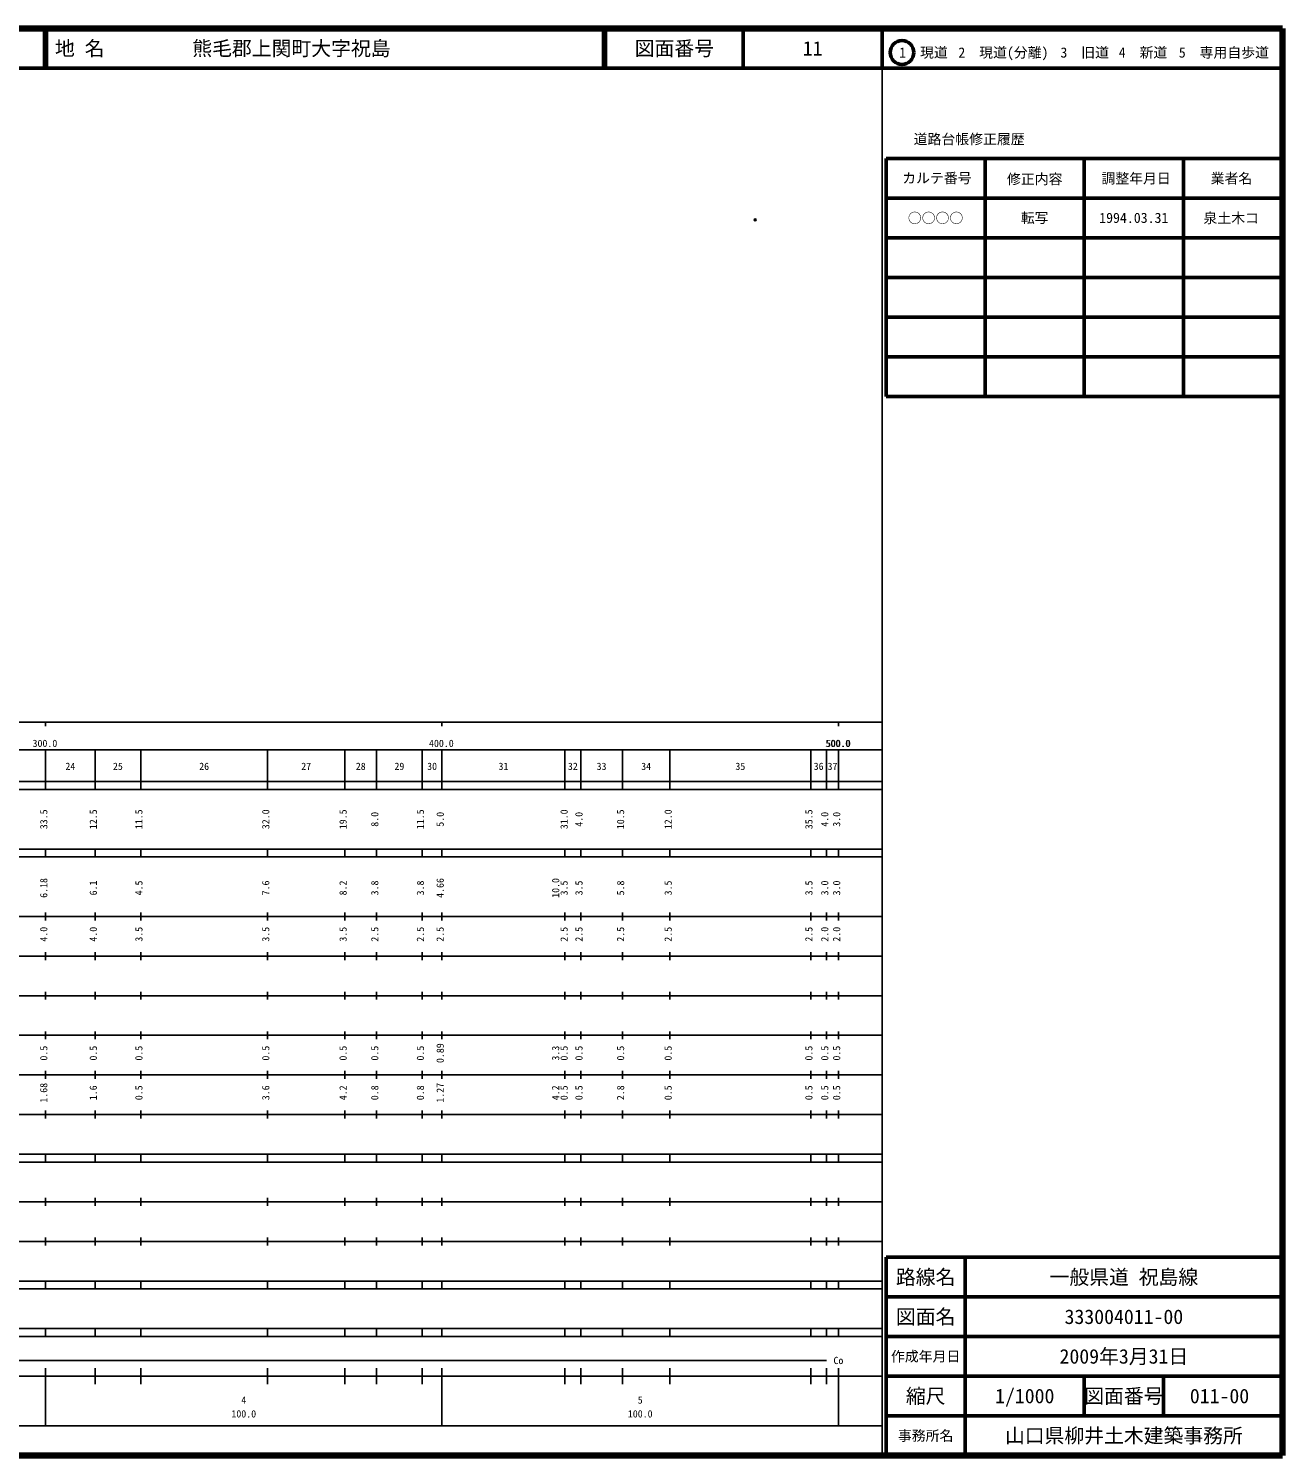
# Model space of a CAD drawing. Units: millimetres on the paper. Extents: x 40 to 680, y 20 to 380.
# Drawn here: x 363.7 to 680, y 20 to 380 of the extents above; entities that cross this region are included whole.
import ezdxf
from ezdxf.enums import TextEntityAlignment as Align

# ---------------------------------------------------------------- set-up
doc = ezdxf.new("R2010")
doc.units = ezdxf.units.MM
doc.header["$PDMODE"] = 32
doc.header["$PDSIZE"] = 0.5
doc.layers.add('M-OTRS', color=6, linetype='Continuous')
doc.layers.add('M-TTL-TXT', color=7, linetype='Continuous')
for name, color, linetype, lineweight in [('M-TTL', 2, 'Continuous', 140), ('M-TTL-BAND', 7, 'Continuous', 25), ('M-TTL-FRAM', 2, 'Continuous', 50), ('M-TTL-LINE', 7, 'Continuous', 50)]:
    doc.layers.add(name, color=color, linetype=linetype, lineweight=lineweight)
doc.styles.add('ＭＳ ゴシック', font='')
doc.styles.get('ＭＳ ゴシック').set_extended_font_data('MS Gothic')

msp = doc.modelspace()

# ---------------------------------------------------------------- linework, layer by layer
at = {"layer": 'M-OTRS'}
msp.add_point((547.01, 331.712), dxfattribs=at)
at = {"layer": 'M-TTL'}
for p, q in [((680, 380), (40, 380)), ((680, 20), (680, 380)), ((40, 20), (680, 20))]:
    msp.add_line(p, q, dxfattribs=at)
at = {"layer": 'M-TTL-BAND'}
for p, q in [((579, 20), (579, 370)), ((40, 205), (579, 205)), ((368, 205), (368, 204)), ((468, 205), (468, 204)), ((568, 205), (568, 204)), ((68, 198), (579, 198)), ((368, 188), (368, 198)), ((380.5, 188), (380.5, 198)), ((392, 188), (392, 198)), ((424, 188), (424, 198)), ((443.5, 188), (443.5, 198)), ((451.5, 188), (451.5, 198)), ((463, 188), (463, 198)), ((468, 188), (468, 198)), ((499, 188), (499, 198)), ((503, 188), (503, 198)), ((513.5, 188), (513.5, 198)), ((525.5, 188), (525.5, 198)), ((561, 188), (561, 198)), ((565, 188), (565, 198)), ((568, 188), (568, 198)), ((40, 190), (579, 190)), ((40, 188), (579, 188)), ((40, 173), (579, 173)), ((368, 171), (368, 173)), ((380.5, 171), (380.5, 173)), ((392, 171), (392, 173)), ((424, 171), (424, 173)), ((443.5, 171), (443.5, 173)), ((451.5, 171), (451.5, 173)), ((463, 171), (463, 173)), ((468, 171), (468, 173)), ((499, 171), (499, 173)), ((503, 171), (503, 173)), ((513.5, 171), (513.5, 173)), ((525.5, 171), (525.5, 173)), ((561, 171), (561, 173)), ((565, 171), (565, 173)), ((568, 171), (568, 173)), ((40, 171), (579, 171)), ((40, 156), (579, 156)), ((368, 155), (368, 157)), ((380.5, 155), (380.5, 157)), ((392, 155), (392, 157)), ((424, 155), (424, 157)), ((443.5, 155), (443.5, 157)), ((451.5, 155), (451.5, 157)), ((463, 155), (463, 157)), ((468, 155), (468, 157)), ((499, 155), (499, 157)), ((503, 155), (503, 157)), ((513.5, 155), (513.5, 157)), ((525.5, 155), (525.5, 157)), ((561, 155), (561, 157)), ((565, 155), (565, 157)), ((568, 155), (568, 157)), ((46, 146), (579, 146)), ((368, 145), (368, 147)), ((380.5, 145), (380.5, 147)), ((392, 145), (392, 147)), ((424, 145), (424, 147)), ((443.5, 145), (443.5, 147)), ((451.5, 145), (451.5, 147)), ((463, 145), (463, 147)), ((468, 145), (468, 147)), ((499, 145), (499, 147)), ((503, 145), (503, 147)), ((513.5, 145), (513.5, 147)), ((525.5, 145), (525.5, 147)), ((561, 145), (561, 147)), ((565, 145), (565, 147)), ((568, 145), (568, 147)), ((368, 135), (368, 137)), ((380.5, 135), (380.5, 137)), ((392, 135), (392, 137)), ((424, 135), (424, 137)), ((443.5, 135), (443.5, 137)), ((451.5, 135), (451.5, 137)), ((463, 135), (463, 137)), ((468, 135), (468, 137)), ((499, 135), (499, 137)), ((503, 135), (503, 137)), ((513.5, 135), (513.5, 137)), ((525.5, 135), (525.5, 137)), ((561, 135), (561, 137)), ((565, 135), (565, 137)), ((568, 135), (568, 137)), ((52, 136), (579, 136)), ((46, 126), (579, 126)), ((368, 125), (368, 127)), ((380.5, 125), (380.5, 127)), ((392, 125), (392, 127)), ((424, 125), (424, 127)), ((443.5, 125), (443.5, 127)), ((451.5, 125), (451.5, 127)), ((463, 125), (463, 127)), ((468, 125), (468, 127)), ((499, 125), (499, 127)), ((503, 125), (503, 127)), ((513.5, 125), (513.5, 127)), ((525.5, 125), (525.5, 127)), ((561, 125), (561, 127)), ((565, 125), (565, 127)), ((568, 125), (568, 127)), ((52, 116), (579, 116)), ((368, 115), (368, 117)), ((380.5, 115), (380.5, 117)), ((392, 115), (392, 117)), ((424, 115), (424, 117)), ((443.5, 115), (443.5, 117)), ((451.5, 115), (451.5, 117)), ((463, 115), (463, 117)), ((468, 115), (468, 117)), ((499, 115), (499, 117)), ((503, 115), (503, 117)), ((513.5, 115), (513.5, 117)), ((525.5, 115), (525.5, 117)), ((561, 115), (561, 117)), ((565, 115), (565, 117)), ((568, 115), (568, 117)), ((46, 106), (579, 106)), ((368, 105), (368, 107)), ((380.5, 105), (380.5, 107)), ((392, 105), (392, 107)), ((424, 105), (424, 107)), ((443.5, 105), (443.5, 107)), ((451.5, 105), (451.5, 107)), ((463, 105), (463, 107)), ((468, 105), (468, 107)), ((499, 105), (499, 107)), ((503, 105), (503, 107)), ((513.5, 105), (513.5, 107)), ((525.5, 105), (525.5, 107)), ((561, 105), (561, 107)), ((565, 105), (565, 107)), ((568, 105), (568, 107)), ((40, 96), (579, 96)), ((40, 94), (579, 94)), ((368, 94), (368, 96)), ((380.5, 94), (380.5, 96)), ((392, 94), (392, 96)), ((424, 94), (424, 96)), ((443.5, 94), (443.5, 96)), ((451.5, 94), (451.5, 96)), ((463, 94), (463, 96)), ((468, 94), (468, 96)), ((499, 94), (499, 96)), ((503, 94), (503, 96)), ((513.5, 94), (513.5, 96)), ((525.5, 94), (525.5, 96)), ((561, 94), (561, 96)), ((565, 94), (565, 96)), ((568, 94), (568, 96)), ((49, 84), (579, 84)), ((368, 83), (368, 85)), ((380.5, 83), (380.5, 85)), ((392, 83), (392, 85)), ((424, 83), (424, 85)), ((443.5, 83), (443.5, 85)), ((451.5, 83), (451.5, 85)), ((463, 83), (463, 85)), ((468, 83), (468, 85)), ((499, 83), (499, 85)), ((503, 83), (503, 85)), ((513.5, 83), (513.5, 85)), ((525.5, 83), (525.5, 85)), ((561, 83), (561, 85)), ((565, 83), (565, 85)), ((568, 83), (568, 85)), ((40, 74), (579, 74)), ((368, 73), (368, 75)), ((380.5, 73), (380.5, 75)), ((392, 73), (392, 75)), ((424, 73), (424, 75)), ((443.5, 73), (443.5, 75)), ((451.5, 73), (451.5, 75)), ((463, 73), (463, 75)), ((468, 73), (468, 75)), ((499, 73), (499, 75)), ((503, 73), (503, 75)), ((513.5, 73), (513.5, 75)), ((525.5, 73), (525.5, 75)), ((561, 73), (561, 75)), ((565, 73), (565, 75)), ((568, 73), (568, 75)), ((40, 64), (579, 64)), ((40, 62), (579, 62)), ((368, 62), (368, 64)), ((380.5, 62), (380.5, 64)), ((392, 62), (392, 64)), ((424, 62), (424, 64)), ((443.5, 62), (443.5, 64)), ((451.5, 62), (451.5, 64)), ((463, 62), (463, 64)), ((468, 62), (468, 64)), ((499, 62), (499, 64)), ((503, 62), (503, 64)), ((513.5, 62), (513.5, 64)), ((525.5, 62), (525.5, 64)), ((561, 62), (561, 64)), ((565, 62), (565, 64)), ((568, 62), (568, 64)), ((40, 52), (579, 52)), ((368, 50), (368, 52)), ((380.5, 50), (380.5, 52)), ((392, 50), (392, 52)), ((424, 50), (424, 52)), ((443.5, 50), (443.5, 52)), ((451.5, 50), (451.5, 52)), ((463, 50), (463, 52)), ((468, 50), (468, 52)), ((499, 50), (499, 52)), ((503, 50), (503, 52)), ((513.5, 50), (513.5, 52)), ((525.5, 50), (525.5, 52)), ((561, 50), (561, 52)), ((565, 50), (565, 52)), ((568, 50), (568, 52)), ((40, 50), (579, 50)), ((71, 44), (565, 44)), ((40, 40), (579, 40)), ((368, 27.5), (368, 42)), ((380.5, 38), (380.5, 42)), ((392, 38), (392, 42)), ((424, 38), (424, 42)), ((443.5, 38), (443.5, 42)), ((451.5, 38), (451.5, 42)), ((463, 38), (463, 42)), ((468, 27.5), (468, 42)), ((499, 38), (499, 42)), ((503, 38), (503, 42)), ((513.5, 38), (513.5, 42)), ((525.5, 38), (525.5, 42)), ((561, 38), (561, 42)), ((565, 38), (565, 42)), ((568, 27.5), (568, 42)), ((68, 27.5), (579, 27.5))]:
    msp.add_line(p, q, dxfattribs=at)
at = {"layer": 'M-TTL-FRAM'}
for p, q in [((580, 347.197), (580, 287.197)), ((580, 347.197), (680, 347.197)), ((580, 287.197), (680, 287.197)), ((680, 70), (580, 70)), ((580, 70), (580, 20))]:
    msp.add_line(p, q, dxfattribs=at)
at = {"layer": 'M-TTL-LINE'}
for p, q in [((367.75, 380), (367.75, 370)), ((368.25, 380), (368.25, 370)), ((508.747, 380), (508.747, 370)), ((509.247, 380), (509.247, 370)), ((543.997, 380), (543.997, 370)), ((579, 380), (579, 370)), ((40, 370), (680, 370)), ((605, 347.197), (605, 287.197)), ((630, 347.197), (630, 287.197)), ((655, 347.197), (655, 287.197)), ((580, 337.197), (680, 337.197)), ((580, 327.197), (680, 327.197)), ((580, 317.197), (680, 317.197)), ((580, 307.197), (680, 307.197)), ((580, 297.197), (680, 297.197)), ((600, 70), (600, 20)), ((680, 60), (580, 60)), ((680, 50), (580, 50)), ((680, 40), (580, 40)), ((630, 40), (630, 30)), ((650, 40), (650, 30)), ((680, 30), (580, 30))]:
    msp.add_line(p, q, dxfattribs=at)
msp.add_circle((584.031, 373.958), 3, dxfattribs=at)

# ---------------------------------------------------------------- texts
at = {"layer": 'M-TTL-BAND', "style": 'ＭＳ ゴシック'}
for s, p in [('300.0', (367.844, 198.195)), ('400.0', (467.844, 198.195)), ('500.0', (567.844, 198.195)), ('500.0', (568, 198.195)), ('24', (374.25, 192.405)), ('25', (386.25, 192.405)), ('26', (408, 192.405)), ('27', (433.75, 192.405)), ('28', (447.5, 192.405)), ('29', (457.25, 192.405)), ('30', (465.5, 192.405)), ('31', (483.5, 192.405)), ('32', (501, 192.405)), ('33', (508.25, 192.405)), ('34', (519.5, 192.405)), ('35', (543.25, 192.405)), ('36', (563, 192.405)), ('37', (566.5, 192.405)), ('Co', (568, 42.5)), ('4', (418, 32.523)), ('5', (518, 32.523)), ('100.0', (418, 29.033)), ('100.0', (518, 29.033))]:
    msp.add_text(s, height=1.833, dxfattribs=at).set_placement(p, align=Align.BOTTOM_CENTER)
for s, p in [('33.5', (369, 180.5)), ('12.5', (381.5, 180.5)), ('11.5', (393, 180.5)), ('32.0', (425, 180.5)), ('19.5', (444.5, 180.5)), ('8.0', (452.5, 180.5)), ('11.5', (464, 180.5)), ('5.0', (469, 180.5)), ('31.0', (500.25, 180.5)), ('4.0', (504, 180.5)), ('10.5', (514.5, 180.5)), ('12.0', (526.5, 180.5)), ('35.5', (562, 180.5)), ('4.0', (566, 180.5)), ('3.0', (569, 180.5)), ('6.18', (369, 163.174)), ('6.1', (381.5, 163.174)), ('4.5', (393, 163.174)), ('7.6', (425, 163.174)), ('8.2', (444.5, 163.174)), ('3.8', (452.5, 163.174)), ('3.8', (464, 163.174)), ('4.66', (469, 163.174)), ('10.0', (498.122, 163.174)), ('3.5', (500.25, 163.174)), ('3.5', (504, 163.174)), ('5.8', (514.5, 163.174)), ('3.5', (526.5, 163.174)), ('3.5', (562, 163.174)), ('3.0', (566, 163.174)), ('3.0', (569, 163.174)), ('4.0', (369, 151.5)), ('4.0', (381.5, 151.5)), ('3.5', (393, 151.5)), ('3.5', (425, 151.5)), ('3.5', (444.5, 151.5)), ('2.5', (452.5, 151.5)), ('2.5', (464, 151.5)), ('2.5', (469, 151.5)), ('2.5', (500.25, 151.5)), ('2.5', (504, 151.5)), ('2.5', (514.5, 151.5)), ('2.5', (526.5, 151.5)), ('2.5', (562, 151.5)), ('2.0', (566, 151.5)), ('2.0', (569, 151.5)), ('0.5', (369, 121.5)), ('0.5', (381.5, 121.5)), ('0.5', (393, 121.5)), ('0.5', (425, 121.5)), ('0.5', (444.5, 121.5)), ('0.5', (452.5, 121.5)), ('0.5', (464, 121.5)), ('0.89', (469, 121.5)), ('3.3', (498.122, 121.5)), ('0.5', (500.25, 121.5)), ('0.5', (504, 121.5)), ('0.5', (514.5, 121.5)), ('0.5', (526.5, 121.5)), ('0.5', (562, 121.5)), ('0.5', (566, 121.5)), ('0.5', (569, 121.5)), ('1.68', (369, 111.5)), ('1.6', (381.5, 111.5)), ('0.5', (393, 111.5)), ('3.6', (425, 111.5)), ('4.2', (444.5, 111.5)), ('0.8', (452.5, 111.5)), ('0.8', (464, 111.5)), ('1.27', (469, 111.5)), ('4.2', (498.122, 111.5)), ('0.5', (500.25, 111.5)), ('0.5', (504, 111.5)), ('2.8', (514.5, 111.5)), ('0.5', (526.5, 111.5)), ('0.5', (562, 111.5)), ('0.5', (566, 111.5)), ('0.5', (569, 111.5))]:
    msp.add_text(s, height=1.833, rotation=90, dxfattribs=at).set_placement(p, align=Align.BOTTOM_CENTER)
at = {"layer": 'M-TTL-TXT', "style": 'ＭＳ ゴシック'}
for s, p in [('地 名', (370.38, 375)), ('熊毛郡上関町大字祝島', (405.024, 375))]:
    msp.add_text(s, height=3.666, dxfattribs=at).set_placement(p, align=Align.MIDDLE_LEFT)
for s, height, p in [('図面番号', 3.666, (526.622, 375)), ('11', 3.666, (561.497, 375)), ('1\u3000現道', 2.566, (589.448, 373.958)), ('2\u3000現道(分離)', 2.566, (609.619, 373.958)), ('3\u3000旧道', 2.566, (630.121, 373.958)), ('4\u3000新道', 2.566, (644.824, 373.958)), ('5\u3000専用自歩道', 2.566, (665.228, 373.958)), ('道路台帳修正履歴', 2.566, (600.968, 352.113)), ('カルテ番号', 2.566, (592.839, 342.277)), ('修正内容', 2.566, (617.509, 342.023)), ('調整年月日', 2.566, (643.089, 342.197)), ('業者名', 2.566, (667.134, 342.197)), ('○○○○', 2.566, (592.5, 332.189)), ('転写', 2.566, (617.5, 332.245)), ('1994.03.31', 2.566, (642.5, 332.245)), ('泉土木コ', 2.566, (667.077, 332.189)), ('路線名', 3.666, (590, 65)), ('路線名', 3.666, (590, 65)), ('一般県道 祝島線', 3.666, (640, 65)), ('図面名', 3.666, (590, 55)), ('図面名', 3.666, (590, 55)), ('333004011-00', 3.666, (640, 55)), ('2009年3月31日', 3.666, (640, 45)), ('作成年月日', 2.566, (590, 45)), ('作成年月日', 2.566, (590, 45)), ('縮尺', 3.666, (590, 35)), ('縮尺', 3.666, (590, 35)), ('1/1000', 3.666, (615, 35)), ('図面番号', 3.666, (640, 35)), ('図面番号', 3.666, (640, 35)), ('011-00', 3.666, (664.125, 35)), ('事務所名', 2.566, (590, 25)), ('事務所名', 2.566, (590, 25)), ('山口県柳井土木建築事務所', 3.666, (640, 25))]:
    msp.add_text(s, height=height, dxfattribs=at).set_placement(p, align=Align.MIDDLE_CENTER)

doc.saveas('drawing.dxf')
